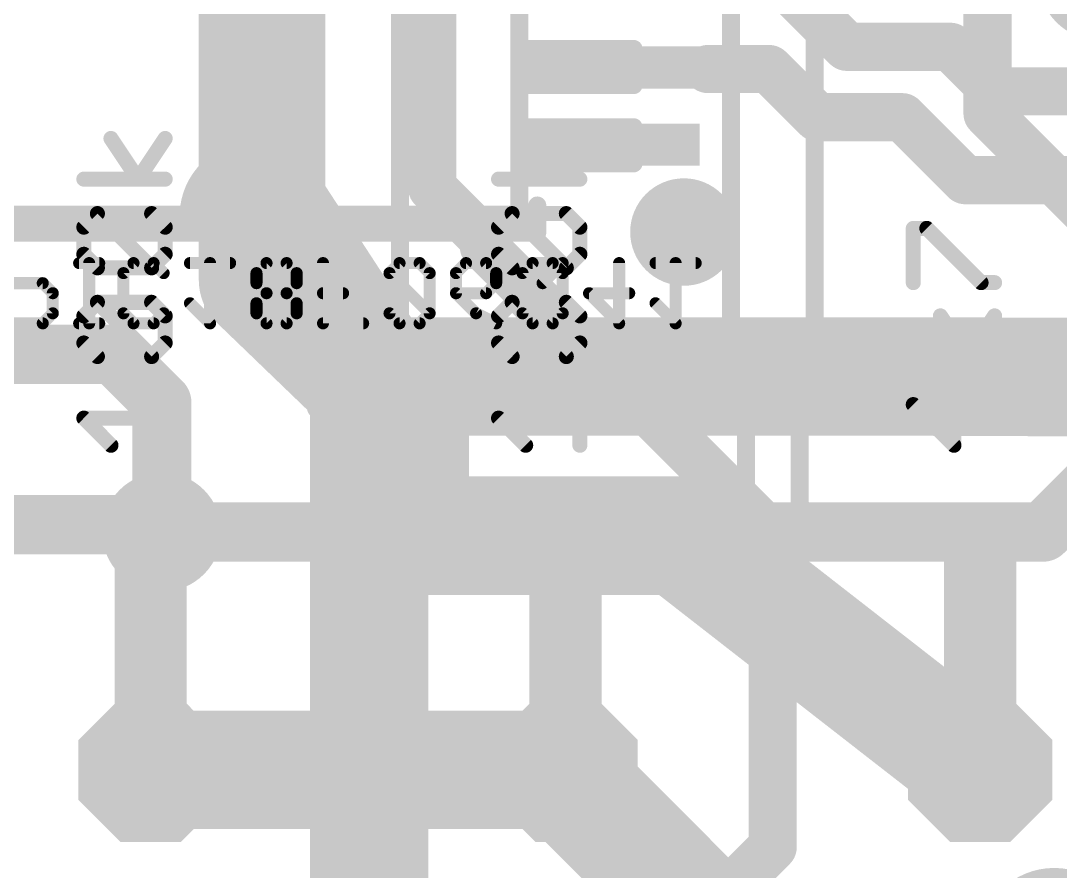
# Model space of a CAD drawing. Header units: inches. Extents: x -5 to 142, y -3 to 122.
# Drawn here: x 110.9 to 119.68, y 60.55 to 67.72 of the extents above; entities that cross this region are included whole.
import ezdxf

# ---------------------------------------------------------------- set-up
doc = ezdxf.new("R2010")
doc.units = ezdxf.units.IN
doc.header["$MEASUREMENT"] = 0
for name, color, linetype in [('1', 22, 'Continuous'), ('15', 22, 'Continuous'), ('16', 175, 'Continuous'), ('17', 82, 'Continuous'), ('18', 82, 'Continuous'), ('2', 175, 'Continuous'), ('21', 253, 'Continuous'), ('22', 253, 'Continuous'), ('27', 253, 'Continuous'), ('51', 253, 'Continuous'), ('52', 253, 'Continuous')]:
    doc.layers.add(name, color=color, linetype=linetype)

# ---------------------------------------------------------------- blocks, each defined once
blk = doc.blocks.new('RECT')
blk.add_solid([(-0.5, -0.5), (0.5, -0.5), (-0.5, 0.5), (0.5, 0.5)])
blk = doc.blocks.new('OCTAGONP')
at = {"const_width": 0.5}
blk.add_lwpolyline([(-0.25, -0.1036), (-0.25, 0.1036), (-0.1036, 0.25), (0.1036, 0.25), (0.25, 0.1036), (0.25, -0.1036), (0.1036, -0.25), (-0.1036, -0.25), (-0.25, -0.1036), (-0.25, 0.1036)], dxfattribs=at)
blk = doc.blocks.new('ROUNDP')
at = {"const_width": 0.5}
blk.add_lwpolyline([(0, -0.25, 1), (0, 0.25, 1), (0, -0.25)], format="xyb", dxfattribs=at)
blk = doc.blocks.new('ROUNDV')
at = {"const_width": 0.5}
blk.add_lwpolyline([(0, -0.25, 1), (0, 0.25, 1), (0, -0.25)], format="xyb", dxfattribs=at)

msp = doc.modelspace()

# ---------------------------------------------------------------- linework, layer by layer
at = {"layer": '1'}
for points, const_width in [([(112.9375, 71.5625), (112.9375, 65.5)], 1), ([(119.0625, 71.625), (119.0625, 66.9375)], 0.4064), ([(119.0625, 66.9375), (120.375, 65.625)], 0.4064), ([(112.9375, 65.5), (114.1875, 64.5625)], 1), ([(114.1875, 64.5625), (114.1875, 63.375)], 1), ([(114.1875, 63.375), (116.4625, 63.375)], 1), ([(116.4625, 63.375), (119, 61.4)], 1), ([(112, 61.4), (115.5, 61.4)], 1), ([(115.5, 61.4), (115.5, 61.33)], 1), ([(115.5, 61.33), (118, 58.83)], 1)]:
    msp.add_lwpolyline(points, dxfattribs=dict(at, const_width=const_width))
for points, const_width in [([(119.1343, 67.0093, 1), (118.9907, 66.8657)], 0.2032), ([(118.9609, 66.9375, 1), (119.1641, 66.9375)], 0.2032), ([(113.0875, 65.7, 1), (112.7875, 65.3)], 0.5), ([(112.6875, 65.5, 1), (113.1875, 65.5)], 0.5), ([(114.4375, 64.5625, 1), (113.9375, 64.5625)], 0.5), ([(114.0375, 64.3625, 1), (114.3375, 64.7625)], 0.5), ([(114.1875, 63.625, 1), (114.1875, 63.125)], 0.5), ([(116.6161, 63.5723, 1), (116.3089, 63.1777)], 0.5), ([(116.4625, 63.125, 1), (116.4625, 63.625)], 0.5), ([(113.9375, 63.375, 1), (114.4375, 63.375)], 0.5), ([(112, 61.65, 1), (112, 61.15)], 0.5), ([(115.75, 61.4, 1), (115.25, 61.4)], 0.5), ([(115.5, 61.15, 1), (115.5, 61.65)], 0.5), ([(118.8464, 61.2027, 1), (119.1536, 61.5973)], 0.5), ([(115.6768, 61.5068, 1), (115.3232, 61.1532)], 0.5), ([(115.25, 61.33, 1), (115.75, 61.33)], 0.5)]:
    msp.add_lwpolyline(points, format="xyb", dxfattribs=dict(at, const_width=const_width))
at = {"layer": '15', "const_width": 1}
msp.add_lwpolyline([(118.6562, 64.7188), (125.25, 64.6875)], dxfattribs=at)
at = {"layer": '15', "const_width": 0.5}
msp.add_lwpolyline([(118.6574, 64.9687, 1), (118.6551, 64.4688)], format="xyb", dxfattribs=at)
at = {"layer": '16'}
for points, const_width in [([(112.9062, 71.5938), (112.9062, 66.2812)], 1), ([(114.375, 68.1875), (114.375, 66.3125)], 0.4064), ([(117.4, 67.975), (117.875, 67.5)], 0.4064), ([(117.875, 67.5), (118.75, 67.5)], 0.4064), ([(118.75, 67.5), (119.125, 67.125)], 0.4064), ([(116.7036, 67.3125), (115.8786, 67.325)], 0.3048), ([(117.2188, 67.3125), (116.7036, 67.3125)], 0.4064), ([(117.625, 66.9062), (117.2188, 67.3125)], 0.4064), ([(119.125, 67.125), (122.15, 67.125)], 0.4064), ([(118.3438, 66.9062), (117.625, 66.9062)], 0.4064), ([(118.875, 66.375), (118.3438, 66.9062)], 0.4064), ([(112.9062, 66.2812), (113.8438, 64.8438)], 1), ([(114.375, 66.3125), (114.8125, 65.875)], 0.4064), ([(120.8438, 66.375), (118.875, 66.375)], 0.4064), ([(114.8125, 65.875), (114.8125, 65.8125)], 0.4064), ([(114.8125, 65.8125), (117.25, 63.375)], 0.4064), ([(113.8438, 64.8438), (113.8438, 58.2188)], 1), ([(111.6875, 64.9062), (109.8938, 64.9062)], 0.5), ([(112.0938, 64.5), (111.6875, 64.9062)], 0.5), ([(112.0938, 63.4062), (112.0938, 64.5)], 0.5), ([(117.25, 63.375), (117.25, 60.75)], 0.4064), ([(117.25, 60.75), (115.8125, 59.3125)], 0.4064)]:
    msp.add_lwpolyline(points, dxfattribs=dict(at, const_width=const_width))
for points, const_width in [([(117.875, 67.6016, 1), (117.875, 67.3984)], 0.2032), ([(117.8032, 67.4282, 1), (117.9468, 67.5718)], 0.2032), ([(118.8218, 67.5718, 1), (118.6782, 67.4282)], 0.2032), ([(118.75, 67.3984, 1), (118.75, 67.6016)], 0.2032), ([(115.8797, 67.4012, 1), (115.8774, 67.2488)], 0.1524), ([(116.7036, 67.4141, 1), (116.7036, 67.2109)], 0.2032), ([(116.7024, 67.2363, 1), (116.7047, 67.3887)], 0.1524), ([(117.2906, 67.3843, 1), (117.1469, 67.2407)], 0.2032), ([(117.2188, 67.2109, 1), (117.2188, 67.4141)], 0.2032), ([(119.125, 67.2266, 1), (119.125, 67.0234)], 0.2032), ([(119.0532, 67.0532, 1), (119.1968, 67.1968)], 0.2032), ([(117.625, 67.0078, 1), (117.625, 66.8047)], 0.2032), ([(118.4156, 66.9781, 1), (118.2719, 66.8344)], 0.2032), ([(118.3438, 66.8047, 1), (118.3438, 67.0078)], 0.2032), ([(117.5532, 66.8344, 1), (117.6968, 66.9781)], 0.2032), ([(113.1157, 66.4178, 1), (112.6968, 66.1447)], 0.5), ([(112.6562, 66.2812, 1), (113.1562, 66.2812)], 0.5), ([(114.4468, 66.3843, 1), (114.3032, 66.2407)], 0.2032), ([(118.875, 66.4766, 1), (118.875, 66.2734)], 0.2032), ([(118.8032, 66.3032, 1), (118.9468, 66.4468)], 0.2032), ([(114.2734, 66.3125, 1), (114.4766, 66.3125)], 0.2032), ([(114.9141, 65.875, 1), (114.7109, 65.875)], 0.2032), ([(114.8843, 65.8843, 1), (114.7407, 65.7407)], 0.2032), ([(114.7407, 65.8032, 1), (114.8843, 65.9468)], 0.2032), ([(114.7109, 65.8125, 1), (114.9141, 65.8125)], 0.2032), ([(114.0938, 64.8438, 1), (113.5938, 64.8438)], 0.5), ([(113.6343, 64.7072, 1), (114.0532, 64.9803)], 0.5), ([(111.7759, 64.9946, 1), (111.5991, 64.8179)], 0.25), ([(111.6875, 64.7812, 1), (111.6875, 65.0312)], 0.25), ([(112.2188, 64.5, 1), (111.9688, 64.5)], 0.25), ([(112.0054, 64.4116, 1), (112.1821, 64.5884)], 0.25), ([(111.9688, 63.4062, 1), (112.2188, 63.4062)], 0.25), ([(117.3516, 63.375, 1), (117.1484, 63.375)], 0.2032), ([(117.1782, 63.3032, 1), (117.3218, 63.4468)], 0.2032), ([(117.3218, 60.6782, 1), (117.1782, 60.8218)], 0.2032), ([(117.1484, 60.75, 1), (117.3516, 60.75)], 0.2032)]:
    msp.add_lwpolyline(points, format="xyb", dxfattribs=dict(at, const_width=const_width))
at = {"layer": '2'}
for points, const_width in [([(112.9062, 70.1562), (112.9062, 65.5312)], 1), ([(112.9062, 65.5312), (113.75, 64.7188)], 1), ([(113.75, 64.7188), (118.6562, 64.7188)], 1), ([(120, 63.875), (119.5312, 63.4062)], 0.5), ([(103.7812, 63.4688), (112.0312, 63.4688)], 0.5), ([(112.0312, 63.4688), (112.0938, 63.4062)], 0.5), ([(119.5312, 63.4062), (112.0938, 63.4062)], 0.5)]:
    msp.add_lwpolyline(points, dxfattribs=dict(at, const_width=const_width))
for points, const_width in [([(113.0797, 65.7113, 1), (112.7328, 65.3512)], 0.5), ([(112.6562, 65.5312, 1), (113.1562, 65.5312)], 0.5), ([(113.75, 64.9688, 1), (113.75, 64.4688)], 0.5), ([(118.6562, 64.4688, 1), (118.6562, 64.9688)], 0.5), ([(113.5766, 64.5387, 1), (113.9234, 64.8988)], 0.5), ([(112.1196, 63.5571, 1), (111.9429, 63.3804)], 0.25), ([(112.0312, 63.3438, 1), (112.0312, 63.5938)], 0.25), ([(112.0938, 63.5312, 1), (112.0938, 63.2812)], 0.25), ([(112.0054, 63.3179, 1), (112.1821, 63.4946)], 0.25), ([(119.4429, 63.4946, 1), (119.6196, 63.3179)], 0.25), ([(119.5312, 63.2812, 1), (119.5312, 63.5312)], 0.25)]:
    msp.add_lwpolyline(points, format="xyb", dxfattribs=dict(at, const_width=const_width))
at = {"layer": '21', "const_width": 0.1524}
for points in [[(113.397, 71.052), (113.397, 64.448)], [(114.103, 64.448), (114.103, 71.052)], [(116.897, 64.448), (116.897, 71.052)], [(117.603, 71.052), (117.603, 64.448)], [(113.397, 64.448), (113.524, 64.321)], [(114.103, 64.448), (113.976, 64.321)], [(116.897, 64.448), (117.024, 64.321)], [(117.603, 64.448), (117.476, 64.321)], [(113.524, 63.686), (113.524, 64.321)], [(113.976, 63.686), (113.976, 64.321)], [(117.024, 63.686), (117.024, 64.321)], [(117.476, 63.686), (117.476, 64.321)], [(113.27, 63.432), (110.73, 63.432)], [(114.23, 63.432), (116.77, 63.432)], [(120.27, 63.432), (117.73, 63.432)]]:
    msp.add_lwpolyline(points, dxfattribs=at)
at = {"layer": '21'}
for points, const_width in [([(113.3589, 64.448, 1), (113.4351, 64.448)], 0.0762), ([(113.4239, 64.4749, 1), (113.3701, 64.4211)], 0.0762), ([(114.0649, 64.448, 1), (114.1411, 64.448)], 0.0762), ([(114.1299, 64.4211, 1), (114.0761, 64.4749)], 0.0762), ([(116.8589, 64.448, 1), (116.9351, 64.448)], 0.0762), ([(116.9239, 64.4749, 1), (116.8701, 64.4211)], 0.0762), ([(117.5649, 64.448, 1), (117.6411, 64.448)], 0.0762), ([(117.6299, 64.4211, 1), (117.5761, 64.4749)], 0.0762), ([(113.5621, 64.321, 1), (113.4859, 64.321)], 0.0762), ([(114.0141, 64.321, 1), (113.9379, 64.321)], 0.0762), ([(117.0621, 64.321, 1), (116.9859, 64.321)], 0.0762), ([(117.5141, 64.321, 1), (117.4379, 64.321)], 0.0762), ([(113.4971, 64.2941, 1), (113.5509, 64.3479)], 0.0762), ([(113.9491, 64.3479, 1), (114.0029, 64.2941)], 0.0762), ([(116.9971, 64.2941, 1), (117.0509, 64.3479)], 0.0762), ([(117.4491, 64.3479, 1), (117.5029, 64.2941)], 0.0762), ([(113.27, 63.432, 0.4142), (113.524, 63.686)], 0.1524), ([(113.5621, 63.686, 1), (113.4859, 63.686)], 0.0762), ([(113.4859, 63.686, 1), (113.5621, 63.686)], 0.0762), ([(113.976, 63.686, 0.4142), (114.23, 63.432)], 0.1524), ([(114.0141, 63.686, 1), (113.9379, 63.686)], 0.0762), ([(113.9379, 63.686, 1), (114.0141, 63.686)], 0.0762), ([(116.77, 63.432, 0.4142), (117.024, 63.686)], 0.1524), ([(117.0621, 63.686, 1), (116.9859, 63.686)], 0.0762), ([(116.9859, 63.686, 1), (117.0621, 63.686)], 0.0762), ([(117.476, 63.686, 0.4142), (117.73, 63.432)], 0.1524), ([(117.5141, 63.686, 1), (117.4379, 63.686)], 0.0762), ([(117.4379, 63.686, 1), (117.5141, 63.686)], 0.0762), ([(113.27, 63.4701, 1), (113.27, 63.3939)], 0.0762), ([(113.27, 63.3939, 1), (113.27, 63.4701)], 0.0762), ([(114.23, 63.4701, 1), (114.23, 63.3939)], 0.0762), ([(114.23, 63.3939, 1), (114.23, 63.4701)], 0.0762), ([(116.77, 63.4701, 1), (116.77, 63.3939)], 0.0762), ([(116.77, 63.3939, 1), (116.77, 63.4701)], 0.0762), ([(117.73, 63.4701, 1), (117.73, 63.3939)], 0.0762), ([(117.73, 63.3939, 1), (117.73, 63.4701)], 0.0762)]:
    msp.add_lwpolyline(points, format="xyb", dxfattribs=dict(at, const_width=const_width))
at = {"layer": '22'}
for points, const_width in [([(115.2626, 66.1612), (115.2626, 65.9326)], 0.1524), ([(115.2626, 65.9326), (110.4874, 65.9326)], 0.1524), ([(111.3962, 65.6755), (111.5656, 65.6755)], 0.1016), ([(111.4809, 65.6755), (111.4809, 65.167)], 0.1016), ([(111.7704, 65.5907), (111.8551, 65.6755)], 0.1016), ([(111.8551, 65.6755), (112.0246, 65.6755)], 0.1016), ([(112.0246, 65.6755), (112.1093, 65.5907)], 0.1016), ([(112.3317, 65.6755), (112.6706, 65.6755)], 0.1016), ([(112.5012, 65.167), (112.5012, 65.6755)], 0.1016), ([(112.9777, 65.6755), (112.893, 65.5907)], 0.1016), ([(113.1472, 65.6755), (112.9777, 65.6755)], 0.1016), ([(113.2319, 65.5907), (113.1472, 65.6755)], 0.1016), ([(113.4543, 65.6755), (113.4543, 65.167)], 0.1016), ([(114.1003, 65.6755), (114.0156, 65.5907)], 0.1016), ([(114.2698, 65.6755), (114.1003, 65.6755)], 0.1016), ([(114.3546, 65.5907), (114.2698, 65.6755)], 0.1016), ([(114.5769, 65.5907), (114.6617, 65.6755)], 0.1016), ([(114.6617, 65.6755), (114.8311, 65.6755)], 0.1016), ([(114.8311, 65.6755), (114.9159, 65.5907)], 0.1016), ([(115.223, 65.6755), (115.1382, 65.5907)], 0.1016), ([(115.3924, 65.6755), (115.223, 65.6755)], 0.1016), ([(115.3077, 65.506), (115.4772, 65.6755)], 0.1016), ([(115.4772, 65.5907), (115.3924, 65.6755)], 0.1016), ([(115.9537, 65.6755), (115.9537, 65.167)], 0.1016), ([(116.2608, 65.6755), (116.5998, 65.6755)], 0.1016), ([(116.4303, 65.167), (116.4303, 65.6755)], 0.1016), ([(111.7704, 65.2518), (111.7704, 65.5907)], 0.1016), ([(112.893, 65.5907), (112.893, 65.506)], 0.1016), ([(113.2319, 65.506), (113.2319, 65.5907)], 0.1016), ([(114.0156, 65.5907), (114.0156, 65.2518)], 0.1016), ([(114.0156, 65.5907), (114.3546, 65.2518)], 0.1016), ([(114.3546, 65.2518), (114.3546, 65.5907)], 0.1016), ([(114.5769, 65.4212), (114.5769, 65.5907)], 0.1016), ([(114.9159, 65.5907), (114.9159, 65.506)], 0.1016), ([(115.1382, 65.5907), (115.1382, 65.2518)], 0.1016), ([(115.4772, 65.2518), (115.4772, 65.5907)], 0.1016), ([(111.0891, 65.506), (110.8349, 65.506)], 0.1016), ([(111.1738, 65.4212), (111.0891, 65.506)], 0.1016), ([(112.893, 65.506), (112.9777, 65.4212)], 0.1016), ([(113.1472, 65.4212), (113.2319, 65.506)], 0.1016), ([(114.9159, 65.506), (114.8311, 65.4212)], 0.1016), ([(111.1738, 65.2518), (111.1738, 65.4212)], 0.1016), ([(112.9777, 65.4212), (112.893, 65.3365)], 0.1016), ([(112.9777, 65.4212), (113.1472, 65.4212)], 0.1016), ([(113.2319, 65.3365), (113.1472, 65.4212)], 0.1016), ([(113.4543, 65.4212), (113.6238, 65.4212)], 0.1016), ([(114.7464, 65.2518), (114.5769, 65.4212)], 0.1016), ([(114.8311, 65.4212), (114.5769, 65.4212)], 0.1016), ([(115.9537, 65.167), (115.6995, 65.4212)], 0.1016), ([(115.6995, 65.4212), (116.0385, 65.4212)], 0.1016), ([(112.3317, 65.3365), (112.5012, 65.167)], 0.1016), ([(112.893, 65.3365), (112.893, 65.2518)], 0.1016), ([(113.2319, 65.2518), (113.2319, 65.3365)], 0.1016), ([(116.2608, 65.3365), (116.4303, 65.167)], 0.1016), ([(111.0891, 65.167), (111.1738, 65.2518)], 0.1016), ([(111.8551, 65.167), (111.7704, 65.2518)], 0.1016), ([(112.1093, 65.2518), (112.0246, 65.167)], 0.1016), ([(112.893, 65.2518), (112.9777, 65.167)], 0.1016), ([(113.1472, 65.167), (113.2319, 65.2518)], 0.1016), ([(114.0156, 65.2518), (114.1003, 65.167)], 0.1016), ([(114.2698, 65.167), (114.3546, 65.2518)], 0.1016), ([(114.9159, 65.167), (114.7464, 65.2518)], 0.1016), ([(115.1382, 65.2518), (115.223, 65.167)], 0.1016), ([(115.3924, 65.167), (115.4772, 65.2518)], 0.1016), ([(110.8349, 65.167), (111.0891, 65.167)], 0.1016), ([(111.3962, 65.167), (111.5656, 65.167)], 0.1016), ([(112.0246, 65.167), (111.8551, 65.167)], 0.1016), ([(112.9777, 65.167), (113.1472, 65.167)], 0.1016), ([(113.4543, 65.167), (113.7933, 65.167)], 0.1016), ([(114.1003, 65.167), (114.2698, 65.167)], 0.1016), ([(115.223, 65.167), (115.3924, 65.167)], 0.1016)]:
    msp.add_lwpolyline(points, dxfattribs=dict(at, const_width=const_width))
for points, const_width in [([(115.3007, 66.1612, 1), (115.2245, 66.1612)], 0.0762), ([(115.2245, 65.9326, 1), (115.3007, 65.9326)], 0.0762), ([(115.2626, 65.8945, 1), (115.2626, 65.9707)], 0.0762), ([(111.3962, 65.7009, 1), (111.3962, 65.6501)], 0.0508), ([(111.5063, 65.6755, 1), (111.4555, 65.6755)], 0.0508), ([(111.5656, 65.6501, 1), (111.5656, 65.7009)], 0.0508), ([(111.8551, 65.7009, 1), (111.8551, 65.6501)], 0.0508), ([(111.8731, 65.6575, 1), (111.8371, 65.6934)], 0.0508), ([(112.0425, 65.6934, 1), (112.0066, 65.6575)], 0.0508), ([(112.0246, 65.6501, 1), (112.0246, 65.7009)], 0.0508), ([(112.3317, 65.7009, 1), (112.3317, 65.6501)], 0.0508), ([(112.5266, 65.6755, 1), (112.4758, 65.6755)], 0.0508), ([(112.6706, 65.6501, 1), (112.6706, 65.7009)], 0.0508), ([(112.9777, 65.7009, 1), (112.9777, 65.6501)], 0.0508), ([(112.9957, 65.6575, 1), (112.9598, 65.6934)], 0.0508), ([(113.1652, 65.6934, 1), (113.1292, 65.6575)], 0.0508), ([(113.1472, 65.6501, 1), (113.1472, 65.7009)], 0.0508), ([(113.4797, 65.6755, 1), (113.4289, 65.6755)], 0.0508), ([(114.1003, 65.7009, 1), (114.1003, 65.6501)], 0.0508), ([(114.1183, 65.6575, 1), (114.0824, 65.6934)], 0.0508), ([(114.2878, 65.6934, 1), (114.2519, 65.6575)], 0.0508), ([(114.2698, 65.6501, 1), (114.2698, 65.7009)], 0.0508), ([(114.6617, 65.7009, 1), (114.6617, 65.6501)], 0.0508), ([(114.6796, 65.6575, 1), (114.6437, 65.6934)], 0.0508), ([(114.8491, 65.6934, 1), (114.8132, 65.6575)], 0.0508), ([(114.8311, 65.6501, 1), (114.8311, 65.7009)], 0.0508), ([(115.223, 65.7009, 1), (115.223, 65.6501)], 0.0508), ([(115.2409, 65.6575, 1), (115.205, 65.6934)], 0.0508), ([(115.4104, 65.6934, 1), (115.3745, 65.6575)], 0.0508), ([(115.3924, 65.6501, 1), (115.3924, 65.7009)], 0.0508), ([(115.4951, 65.6575, 1), (115.4592, 65.6934)], 0.0508), ([(115.9791, 65.6755, 1), (115.9283, 65.6755)], 0.0508), ([(116.2608, 65.7009, 1), (116.2608, 65.6501)], 0.0508), ([(116.4557, 65.6755, 1), (116.4049, 65.6755)], 0.0508), ([(116.5998, 65.6501, 1), (116.5998, 65.7009)], 0.0508), ([(111.7958, 65.5907, 1), (111.745, 65.5907)], 0.0508), ([(111.7524, 65.6087, 1), (111.7883, 65.5728)], 0.0508), ([(112.0914, 65.5728, 1), (112.1273, 65.6087)], 0.0508), ([(112.9184, 65.5907, 1), (112.8676, 65.5907)], 0.0508), ([(112.875, 65.6087, 1), (112.9109, 65.5728)], 0.0508), ([(113.2573, 65.5907, 1), (113.2065, 65.5907)], 0.0508), ([(113.214, 65.5728, 1), (113.2499, 65.6087)], 0.0508), ([(114.0336, 65.6087, 1), (113.9976, 65.5728)], 0.0508), ([(114.041, 65.5907, 1), (113.9902, 65.5907)], 0.0508), ([(113.9976, 65.6087, 1), (114.0336, 65.5728)], 0.0508), ([(114.38, 65.5907, 1), (114.3292, 65.5907)], 0.0508), ([(114.3366, 65.5728, 1), (114.3725, 65.6087)], 0.0508), ([(114.6023, 65.5907, 1), (114.5515, 65.5907)], 0.0508), ([(114.559, 65.6087, 1), (114.5949, 65.5728)], 0.0508), ([(114.9413, 65.5907, 1), (114.8905, 65.5907)], 0.0508), ([(114.8979, 65.5728, 1), (114.9338, 65.6087)], 0.0508), ([(115.1636, 65.5907, 1), (115.1128, 65.5907)], 0.0508), ([(115.1203, 65.6087, 1), (115.1562, 65.5728)], 0.0508), ([(115.5026, 65.5907, 1), (115.4518, 65.5907)], 0.0508), ([(115.4592, 65.5728, 1), (115.4951, 65.6087)], 0.0508), ([(111.107, 65.5239, 1), (111.0711, 65.488)], 0.0508), ([(111.0891, 65.4806, 1), (111.0891, 65.5314)], 0.0508), ([(112.9109, 65.5239, 1), (112.875, 65.488)], 0.0508), ([(112.8676, 65.506, 1), (112.9184, 65.506)], 0.0508), ([(113.2065, 65.506, 1), (113.2573, 65.506)], 0.0508), ([(113.2499, 65.488, 1), (113.214, 65.5239)], 0.0508), ([(114.8905, 65.506, 1), (114.9413, 65.506)], 0.0508), ([(114.9338, 65.488, 1), (114.8979, 65.5239)], 0.0508), ([(115.2897, 65.5239, 1), (115.3257, 65.488)], 0.0508), ([(111.1992, 65.4212, 1), (111.1484, 65.4212)], 0.0508), ([(111.1558, 65.4033, 1), (111.1918, 65.4392)], 0.0508), ([(112.9777, 65.4466, 1), (112.9777, 65.3958)], 0.0508), ([(112.9957, 65.4033, 1), (112.9598, 65.4392)], 0.0508), ([(112.9598, 65.4033, 1), (112.9957, 65.4392)], 0.0508), ([(113.1652, 65.4392, 1), (113.1292, 65.4033)], 0.0508), ([(113.1292, 65.4392, 1), (113.1652, 65.4033)], 0.0508), ([(113.1472, 65.3958, 1), (113.1472, 65.4466)], 0.0508), ([(113.4543, 65.4466, 1), (113.4543, 65.3958)], 0.0508), ([(113.6238, 65.3958, 1), (113.6238, 65.4466)], 0.0508), ([(114.5769, 65.4466, 1), (114.5769, 65.3958)], 0.0508), ([(114.5515, 65.4212, 1), (114.6023, 65.4212)], 0.0508), ([(114.5949, 65.4392, 1), (114.559, 65.4033)], 0.0508), ([(114.8132, 65.4392, 1), (114.8491, 65.4033)], 0.0508), ([(114.8311, 65.3958, 1), (114.8311, 65.4466)], 0.0508), ([(115.6995, 65.4466, 1), (115.6995, 65.3958)], 0.0508), ([(115.7175, 65.4392, 1), (115.6816, 65.4033)], 0.0508), ([(116.0385, 65.3958, 1), (116.0385, 65.4466)], 0.0508), ([(112.3496, 65.3545, 1), (112.3137, 65.3185)], 0.0508), ([(112.875, 65.3545, 1), (112.9109, 65.3185)], 0.0508), ([(112.9184, 65.3365, 1), (112.8676, 65.3365)], 0.0508), ([(113.2573, 65.3365, 1), (113.2065, 65.3365)], 0.0508), ([(113.214, 65.3185, 1), (113.2499, 65.3545)], 0.0508), ([(116.2788, 65.3545, 1), (116.2429, 65.3185)], 0.0508), ([(111.1484, 65.2518, 1), (111.1992, 65.2518)], 0.0508), ([(111.1918, 65.2338, 1), (111.1558, 65.2697)], 0.0508), ([(111.7883, 65.2697, 1), (111.7524, 65.2338)], 0.0508), ([(111.745, 65.2518, 1), (111.7958, 65.2518)], 0.0508), ([(112.1273, 65.2338, 1), (112.0914, 65.2697)], 0.0508), ([(112.9109, 65.2697, 1), (112.875, 65.2338)], 0.0508), ([(112.8676, 65.2518, 1), (112.9184, 65.2518)], 0.0508), ([(113.2065, 65.2518, 1), (113.2573, 65.2518)], 0.0508), ([(113.2499, 65.2338, 1), (113.214, 65.2697)], 0.0508), ([(114.0336, 65.2697, 1), (113.9976, 65.2338)], 0.0508), ([(113.9902, 65.2518, 1), (114.041, 65.2518)], 0.0508), ([(114.3292, 65.2518, 1), (114.38, 65.2518)], 0.0508), ([(114.3725, 65.2338, 1), (114.3366, 65.2697)], 0.0508), ([(114.3366, 65.2338, 1), (114.3725, 65.2697)], 0.0508), ([(114.7578, 65.2745, 1), (114.735, 65.229)], 0.0508), ([(114.7284, 65.2338, 1), (114.7644, 65.2697)], 0.0508), ([(115.1128, 65.2518, 1), (115.1636, 65.2518)], 0.0508), ([(115.1562, 65.2697, 1), (115.1203, 65.2338)], 0.0508), ([(115.4518, 65.2518, 1), (115.5026, 65.2518)], 0.0508), ([(115.4951, 65.2338, 1), (115.4592, 65.2697)], 0.0508), ([(111.0711, 65.185, 1), (111.107, 65.1491)], 0.0508), ([(111.0891, 65.1416, 1), (111.0891, 65.1924)], 0.0508), ([(111.3962, 65.1924, 1), (111.3962, 65.1416)], 0.0508), ([(111.4555, 65.167, 1), (111.5063, 65.167)], 0.0508), ([(111.5656, 65.1416, 1), (111.5656, 65.1924)], 0.0508), ([(111.8551, 65.1924, 1), (111.8551, 65.1416)], 0.0508), ([(111.8371, 65.1491, 1), (111.8731, 65.185)], 0.0508), ([(112.0066, 65.185, 1), (112.0425, 65.1491)], 0.0508), ([(112.0246, 65.1416, 1), (112.0246, 65.1924)], 0.0508), ([(112.4758, 65.167, 1), (112.5266, 65.167)], 0.0508), ([(112.4832, 65.1491, 1), (112.5191, 65.185)], 0.0508), ([(112.9777, 65.1924, 1), (112.9777, 65.1416)], 0.0508), ([(112.9598, 65.1491, 1), (112.9957, 65.185)], 0.0508), ([(113.1292, 65.185, 1), (113.1652, 65.1491)], 0.0508), ([(113.1472, 65.1416, 1), (113.1472, 65.1924)], 0.0508), ([(113.4543, 65.1924, 1), (113.4543, 65.1416)], 0.0508), ([(113.4289, 65.167, 1), (113.4797, 65.167)], 0.0508), ([(113.7933, 65.1416, 1), (113.7933, 65.1924)], 0.0508), ([(114.1003, 65.1924, 1), (114.1003, 65.1416)], 0.0508), ([(114.0824, 65.1491, 1), (114.1183, 65.185)], 0.0508), ([(114.2519, 65.185, 1), (114.2878, 65.1491)], 0.0508), ([(114.2698, 65.1416, 1), (114.2698, 65.1924)], 0.0508), ([(114.9045, 65.1443, 1), (114.9272, 65.1897)], 0.0508), ([(115.223, 65.1924, 1), (115.223, 65.1416)], 0.0508), ([(115.205, 65.1491, 1), (115.2409, 65.185)], 0.0508), ([(115.3745, 65.185, 1), (115.4104, 65.1491)], 0.0508), ([(115.3924, 65.1416, 1), (115.3924, 65.1924)], 0.0508), ([(115.9283, 65.167, 1), (115.9791, 65.167)], 0.0508), ([(115.9358, 65.1491, 1), (115.9717, 65.185)], 0.0508), ([(116.4049, 65.167, 1), (116.4557, 65.167)], 0.0508), ([(116.4124, 65.1491, 1), (116.4483, 65.185)], 0.0508)]:
    msp.add_lwpolyline(points, format="xyb", dxfattribs=dict(at, const_width=const_width))
at = {"layer": '27', "const_width": 0.127}
for points in [[(111.8935, 66.3837), (111.6647, 66.7269)], [(112.1223, 66.7269), (111.8935, 66.3837)], [(115.3935, 66.3837), (115.1647, 66.7269)], [(115.6223, 66.7269), (115.3935, 66.3837)], [(112.1223, 66.3837), (111.4359, 66.3837)], [(115.6223, 66.3837), (114.9359, 66.3837)], [(111.4359, 65.9785), (111.5503, 66.0929)], [(111.5503, 66.0929), (112.0079, 66.0929)], [(112.0079, 65.6353), (111.5503, 66.0929)], [(112.0079, 66.0929), (112.1223, 65.9785)], [(114.9359, 65.9785), (115.0503, 66.0929)], [(115.0503, 66.0929), (115.5079, 66.0929)], [(115.5079, 65.6353), (115.0503, 66.0929)], [(115.5079, 66.0929), (115.6223, 65.9785)], [(111.4359, 65.7497), (111.4359, 65.9785)], [(112.1223, 65.9785), (112.1223, 65.7497)], [(114.9359, 65.7497), (114.9359, 65.9785)], [(115.6223, 65.9785), (115.6223, 65.7497)], [(118.4359, 65.5106), (118.4359, 65.9682)], [(118.4359, 65.9682), (118.5503, 65.9682)], [(118.5503, 65.9682), (119.0079, 65.5106)], [(111.5503, 65.6353), (111.4359, 65.7497)], [(112.1223, 65.7497), (112.0079, 65.6353)], [(115.0503, 65.6353), (114.9359, 65.7497)], [(115.6223, 65.7497), (115.5079, 65.6353)], [(112.0079, 65.6353), (111.5503, 65.6353)], [(115.5079, 65.6353), (115.0503, 65.6353)], [(119.0079, 65.5106), (119.1223, 65.5106)], [(111.4359, 65.2301), (111.5503, 65.3445)], [(111.5503, 65.3445), (112.0079, 65.3445)], [(112.0079, 64.8869), (111.5503, 65.3445)], [(112.0079, 65.3445), (112.1223, 65.2301)], [(114.9359, 65.2301), (115.0503, 65.3445)], [(115.0503, 65.3445), (115.5079, 65.3445)], [(115.5079, 64.8869), (115.0503, 65.3445)], [(115.5079, 65.3445), (115.6223, 65.2301)], [(111.4359, 65.0013), (111.4359, 65.2301)], [(112.1223, 65.2301), (112.1223, 65.0013)], [(114.9359, 65.0013), (114.9359, 65.2301)], [(115.6223, 65.2301), (115.6223, 65.0013)], [(118.8935, 64.8869), (118.6647, 65.2301)], [(119.1223, 65.2301), (118.8935, 64.8869)], [(111.5503, 64.8869), (111.4359, 65.0013)], [(112.1223, 65.0013), (112.0079, 64.8869)], [(115.0503, 64.8869), (114.9359, 65.0013)], [(115.6223, 65.0013), (115.5079, 64.8869)], [(112.0079, 64.8869), (111.5503, 64.8869)], [(115.5079, 64.8869), (115.0503, 64.8869)], [(119.1223, 64.8869), (118.4359, 64.8869)], [(112.1223, 64.1385), (112.1223, 64.5961)], [(115.6223, 64.1385), (115.6223, 64.5961)], [(118.7791, 64.1385), (118.7791, 64.5961)], [(119.1223, 64.4817), (118.4359, 64.4817)], [(118.4359, 64.4817), (118.7791, 64.1385)], [(111.6647, 64.1385), (111.4359, 64.3673)], [(111.4359, 64.3673), (112.1223, 64.3673)], [(115.1647, 64.1385), (114.9359, 64.3673)], [(114.9359, 64.3673), (115.6223, 64.3673)]]:
    msp.add_lwpolyline(points, dxfattribs=at)
at = {"layer": '27', "const_width": 0.0635}
for points in [[(111.6911, 66.7445, 1), (111.6383, 66.7093)], [(112.1487, 66.7093, 1), (112.0959, 66.7445)], [(115.1911, 66.7445, 1), (115.1383, 66.7093)], [(115.6487, 66.7093, 1), (115.5959, 66.7445)], [(111.4359, 66.4155, 1), (111.4359, 66.352)], [(111.8671, 66.4014, 1), (111.9199, 66.3661)], [(111.8671, 66.3661, 1), (111.9199, 66.4014)], [(112.1223, 66.352, 1), (112.1223, 66.4155)], [(114.9359, 66.4155, 1), (114.9359, 66.352)], [(115.3671, 66.4014, 1), (115.4199, 66.3661)], [(115.3671, 66.3661, 1), (115.4199, 66.4014)], [(115.6223, 66.352, 1), (115.6223, 66.4155)], [(111.5503, 66.1247, 1), (111.5503, 66.0612)], [(111.5728, 66.1154, 1), (111.5279, 66.0705)], [(111.5728, 66.0705, 1), (111.5279, 66.1154)], [(112.0304, 66.1154, 1), (111.9855, 66.0705)], [(112.0079, 66.0612, 1), (112.0079, 66.1247)], [(115.0503, 66.1247, 1), (115.0503, 66.0612)], [(115.0728, 66.1154, 1), (115.0279, 66.0705)], [(115.0728, 66.0705, 1), (115.0279, 66.1154)], [(115.5304, 66.1154, 1), (115.4855, 66.0705)], [(115.5079, 66.0612, 1), (115.5079, 66.1247)], [(111.4677, 65.9785, 1), (111.4042, 65.9785)], [(111.4135, 66.001, 1), (111.4584, 65.9561)], [(112.1541, 65.9785, 1), (112.0906, 65.9785)], [(112.0998, 65.9561, 1), (112.1448, 66.001)], [(114.9677, 65.9785, 1), (114.9042, 65.9785)], [(114.9135, 66.001, 1), (114.9584, 65.9561)], [(115.6541, 65.9785, 1), (115.5906, 65.9785)], [(115.5998, 65.9561, 1), (115.6448, 66.001)], [(118.4677, 65.9682, 1), (118.4042, 65.9682)], [(118.4359, 65.9999, 1), (118.4359, 65.9364)], [(118.5728, 65.9906, 1), (118.5279, 65.9457)], [(118.5503, 65.9364, 1), (118.5503, 65.9999)], [(111.4584, 65.7722, 1), (111.4135, 65.7273)], [(112.1448, 65.7273, 1), (112.0998, 65.7722)], [(114.9584, 65.7722, 1), (114.9135, 65.7273)], [(115.6448, 65.7273, 1), (115.5998, 65.7722)], [(111.4042, 65.7497, 1), (111.4677, 65.7497)], [(112.0906, 65.7497, 1), (112.1541, 65.7497)], [(114.9042, 65.7497, 1), (114.9677, 65.7497)], [(115.5906, 65.7497, 1), (115.6541, 65.7497)], [(111.5503, 65.6671, 1), (111.5503, 65.6036)], [(111.5279, 65.6129, 1), (111.5728, 65.6578)], [(111.9855, 65.6578, 1), (112.0304, 65.6129)], [(111.9855, 65.6129, 1), (112.0304, 65.6578)], [(112.0079, 65.6036, 1), (112.0079, 65.6671)], [(115.0503, 65.6671, 1), (115.0503, 65.6036)], [(115.0279, 65.6129, 1), (115.0728, 65.6578)], [(115.4855, 65.6578, 1), (115.5304, 65.6129)], [(115.4855, 65.6129, 1), (115.5304, 65.6578)], [(115.5079, 65.6036, 1), (115.5079, 65.6671)], [(118.4042, 65.5106, 1), (118.4677, 65.5106)], [(119.0079, 65.5423, 1), (119.0079, 65.4788)], [(118.9855, 65.4881, 1), (119.0304, 65.533)], [(119.1223, 65.4788, 1), (119.1223, 65.5423)], [(111.5503, 65.3763, 1), (111.5503, 65.3128)], [(111.5728, 65.367, 1), (111.5279, 65.3221)], [(111.5728, 65.3221, 1), (111.5279, 65.367)], [(112.0304, 65.367, 1), (111.9855, 65.3221)], [(112.0079, 65.3128, 1), (112.0079, 65.3763)], [(115.0503, 65.3763, 1), (115.0503, 65.3128)], [(115.0728, 65.367, 1), (115.0279, 65.3221)], [(115.0728, 65.3221, 1), (115.0279, 65.367)], [(115.5304, 65.367, 1), (115.4855, 65.3221)], [(115.5079, 65.3128, 1), (115.5079, 65.3763)], [(111.4677, 65.2301, 1), (111.4042, 65.2301)], [(111.4135, 65.2526, 1), (111.4584, 65.2077)], [(112.1541, 65.2301, 1), (112.0906, 65.2301)], [(112.0998, 65.2077, 1), (112.1448, 65.2526)], [(114.9677, 65.2301, 1), (114.9042, 65.2301)], [(114.9135, 65.2526, 1), (114.9584, 65.2077)], [(115.6541, 65.2301, 1), (115.5906, 65.2301)], [(115.5998, 65.2077, 1), (115.6448, 65.2526)], [(118.6911, 65.2477, 1), (118.6383, 65.2125)], [(119.1487, 65.2125, 1), (119.0959, 65.2477)], [(111.4042, 65.0013, 1), (111.4677, 65.0013)], [(111.4584, 65.0238, 1), (111.4135, 64.9789)], [(112.0906, 65.0013, 1), (112.1541, 65.0013)], [(112.1448, 64.9789, 1), (112.0998, 65.0238)], [(114.9042, 65.0013, 1), (114.9677, 65.0013)], [(114.9584, 65.0238, 1), (114.9135, 64.9789)], [(115.5906, 65.0013, 1), (115.6541, 65.0013)], [(115.6448, 64.9789, 1), (115.5998, 65.0238)], [(111.5503, 64.9187, 1), (111.5503, 64.8552)], [(111.5279, 64.8645, 1), (111.5728, 64.9094)], [(111.9855, 64.9094, 1), (112.0304, 64.8645)], [(111.9855, 64.8645, 1), (112.0304, 64.9094)], [(112.0079, 64.8552, 1), (112.0079, 64.9187)], [(115.0503, 64.9187, 1), (115.0503, 64.8552)], [(115.0279, 64.8645, 1), (115.0728, 64.9094)], [(115.4855, 64.9094, 1), (115.5304, 64.8645)], [(115.4855, 64.8645, 1), (115.5304, 64.9094)], [(115.5079, 64.8552, 1), (115.5079, 64.9187)], [(118.4359, 64.9187, 1), (118.4359, 64.8552)], [(118.8671, 64.9045, 1), (118.9199, 64.8693)], [(118.8671, 64.8693, 1), (118.9199, 64.9045)], [(119.1223, 64.8552, 1), (119.1223, 64.9187)], [(112.1541, 64.5961, 1), (112.0906, 64.5961)], [(115.6541, 64.5961, 1), (115.5906, 64.5961)], [(118.8109, 64.5961, 1), (118.7474, 64.5961)], [(118.4359, 64.5134, 1), (118.4359, 64.4499)], [(118.4584, 64.5041, 1), (118.4135, 64.4592)], [(119.1223, 64.4499, 1), (119.1223, 64.5134)], [(111.4359, 64.399, 1), (111.4359, 64.3355)], [(111.4584, 64.3897, 1), (111.4135, 64.3448)], [(112.1223, 64.3355, 1), (112.1223, 64.399)], [(114.9359, 64.399, 1), (114.9359, 64.3355)], [(114.9584, 64.3897, 1), (114.9135, 64.3448)], [(115.6223, 64.3355, 1), (115.6223, 64.399)], [(111.6423, 64.116, 1), (111.6872, 64.161)], [(112.0906, 64.1385, 1), (112.1541, 64.1385)], [(115.1423, 64.116, 1), (115.1872, 64.161)], [(115.5906, 64.1385, 1), (115.6541, 64.1385)], [(118.7474, 64.1385, 1), (118.8109, 64.1385)], [(118.7567, 64.116, 1), (118.8016, 64.161)]]:
    msp.add_lwpolyline(points, format="xyb", dxfattribs=at)
at = {"layer": '51', "const_width": 0.6096}
for points in [[(112, 61.4), (112, 62.67)], [(115.5, 61.4), (115.5, 62.67)], [(119, 61.4), (119, 62.67)]]:
    msp.add_lwpolyline(points, dxfattribs=at)
at = {"layer": '51', "const_width": 0.3048}
for points in [[(112.1524, 62.67, 1), (111.8476, 62.67)], [(115.6524, 62.67, 1), (115.3476, 62.67)], [(119.1524, 62.67, 1), (118.8476, 62.67)], [(111.8476, 61.4, 1), (112.1524, 61.4)], [(115.3476, 61.4, 1), (115.6524, 61.4)], [(118.8476, 61.4, 1), (119.1524, 61.4)]]:
    msp.add_lwpolyline(points, format="xyb", dxfattribs=at)
at = {"layer": '52', "const_width": 0.1524}
for points in [[(115.1102, 71.165), (115.1102, 66.085)], [(115.1102, 67.1772), (115.1102, 67.482)], [(115.1102, 67.482), (116.0754, 67.482)], [(116.0754, 67.482), (116.0754, 67.1772)], [(116.0754, 67.1772), (115.1102, 67.1772)], [(115.1102, 66.5168), (115.1102, 66.8216)], [(115.1102, 66.8216), (116.0754, 66.8216)], [(116.0754, 66.8216), (116.0754, 66.5168)], [(116.0754, 66.5168), (115.1102, 66.5168)], [(112.3202, 66.085), (110.6398, 66.085)], [(115.1102, 66.085), (112.3202, 66.085)]]:
    msp.add_lwpolyline(points, dxfattribs=at)
at = {"layer": '52'}
for points, const_width in [([(115.1483, 67.482, 1), (115.0721, 67.482)], 0.0762), ([(115.1102, 67.5201, 1), (115.1102, 67.4439)], 0.0762), ([(116.1135, 67.482, 1), (116.0373, 67.482)], 0.0762), ([(116.0754, 67.4439, 1), (116.0754, 67.5201)], 0.0762), ([(115.1102, 67.2153, 1), (115.1102, 67.1391)], 0.0762), ([(115.0721, 67.1772, 1), (115.1483, 67.1772)], 0.0762), ([(116.0373, 67.1772, 1), (116.1135, 67.1772)], 0.0762), ([(116.0754, 67.1391, 1), (116.0754, 67.2153)], 0.0762), ([(115.1483, 66.8216, 1), (115.0721, 66.8216)], 0.0762), ([(115.1102, 66.8597, 1), (115.1102, 66.7835)], 0.0762), ([(116.1135, 66.8216, 1), (116.0373, 66.8216)], 0.0762), ([(116.0754, 66.7835, 1), (116.0754, 66.8597)], 0.0762), ([(113.4298, 66.0596, 1), (112.3202, 66.085)], 0.1524), ([(115.1102, 66.5549, 1), (115.1102, 66.4787)], 0.0762), ([(116.0754, 66.4787, 1), (116.0754, 66.5549)], 0.0762), ([(115.0721, 66.5168, 1), (115.1483, 66.5168)], 0.0762), ([(116.0373, 66.5168, 1), (116.1135, 66.5168)], 0.0762), ([(112.3202, 66.1231, 1), (112.3202, 66.0469)], 0.0762), ([(112.3202, 66.0469, 1), (112.3202, 66.1231)], 0.0762), ([(115.1102, 66.0469, 1), (115.1102, 66.1231)], 0.0762), ([(112.2821, 66.0859, 1), (112.3583, 66.0841)], 0.0762), ([(113.3917, 66.0605, 1), (113.4679, 66.0587)], 0.0762), ([(115.0721, 66.085, 1), (115.1483, 66.085)], 0.0762)]:
    msp.add_lwpolyline(points, format="xyb", dxfattribs=dict(at, const_width=const_width))

# ---------------------------------------------------------------- block references
at = {"layer": '16', "xscale": 1.5113, "yscale": 0.3556}
for p in [(115.8786, 67.325), (115.8786, 66.675)]:
    msp.add_blockref('RECT', p, dxfattribs=at)
at = {"layer": '17', "xscale": 1.2192, "yscale": 1.2192}
for name, p, rotation in [('OCTAGONP', (112, 61.4), 90), ('ROUNDP', (112, 61.4), 90), ('ROUNDP', (112, 61.4), 90), ('OCTAGONP', (112, 61.4), 90), ('OCTAGONP', (115.5, 61.4), 270), ('ROUNDP', (115.5, 61.4), 270), ('ROUNDP', (115.5, 61.4), 270), ('OCTAGONP', (115.5, 61.4), 270), ('OCTAGONP', (119, 61.4), 90), ('ROUNDP', (119, 61.4), 90), ('ROUNDP', (119, 61.4), 90), ('OCTAGONP', (119, 61.4), 90)]:
    msp.add_blockref(name, p, dxfattribs=dict(at, rotation=rotation))
at = {"layer": '18'}
for p, xscale, yscale in [((120, 68.0625), 1.0064, 1.0064), ((120, 68.0625), 1.0064, 1.0064), ((120, 68.0625), 0.9048, 0.9048), ((120, 68.0625), 0.9048, 0.9048), ((116.5, 65.9375), 0.9064, 0.9064), ((116.5, 65.9375), 0.9064, 0.9064), ((116.5, 65.9375), 0.8048, 0.8048), ((116.5, 65.9375), 0.8048, 0.8048), ((118.6562, 64.7188), 1.0064, 1.0064), ((118.6562, 64.7188), 1.0064, 1.0064), ((118.6562, 64.7188), 0.9048, 0.9048), ((118.6562, 64.7188), 0.9048, 0.9048), ((112.0938, 63.4062), 1.0064, 1.0064), ((112.0938, 63.4062), 1.0064, 1.0064), ((112.0938, 63.4062), 0.9048, 0.9048), ((112.0938, 63.4062), 0.9048, 0.9048), ((119.625, 59.9375), 1.27, 1.27), ((119.625, 59.9375), 1.27, 1.27)]:
    msp.add_blockref('ROUNDV', p, dxfattribs=dict(at, xscale=xscale, yscale=yscale))
at = {"layer": '21', "xscale": 0.8636, "yscale": 0.6096}
for p, rotation in [((112, 63.0002), 90), ((115.5, 63.0002), 270), ((119, 63.0002), 90)]:
    msp.add_blockref('RECT', p, dxfattribs=dict(at, rotation=rotation))

doc.saveas('drawing.dxf')
